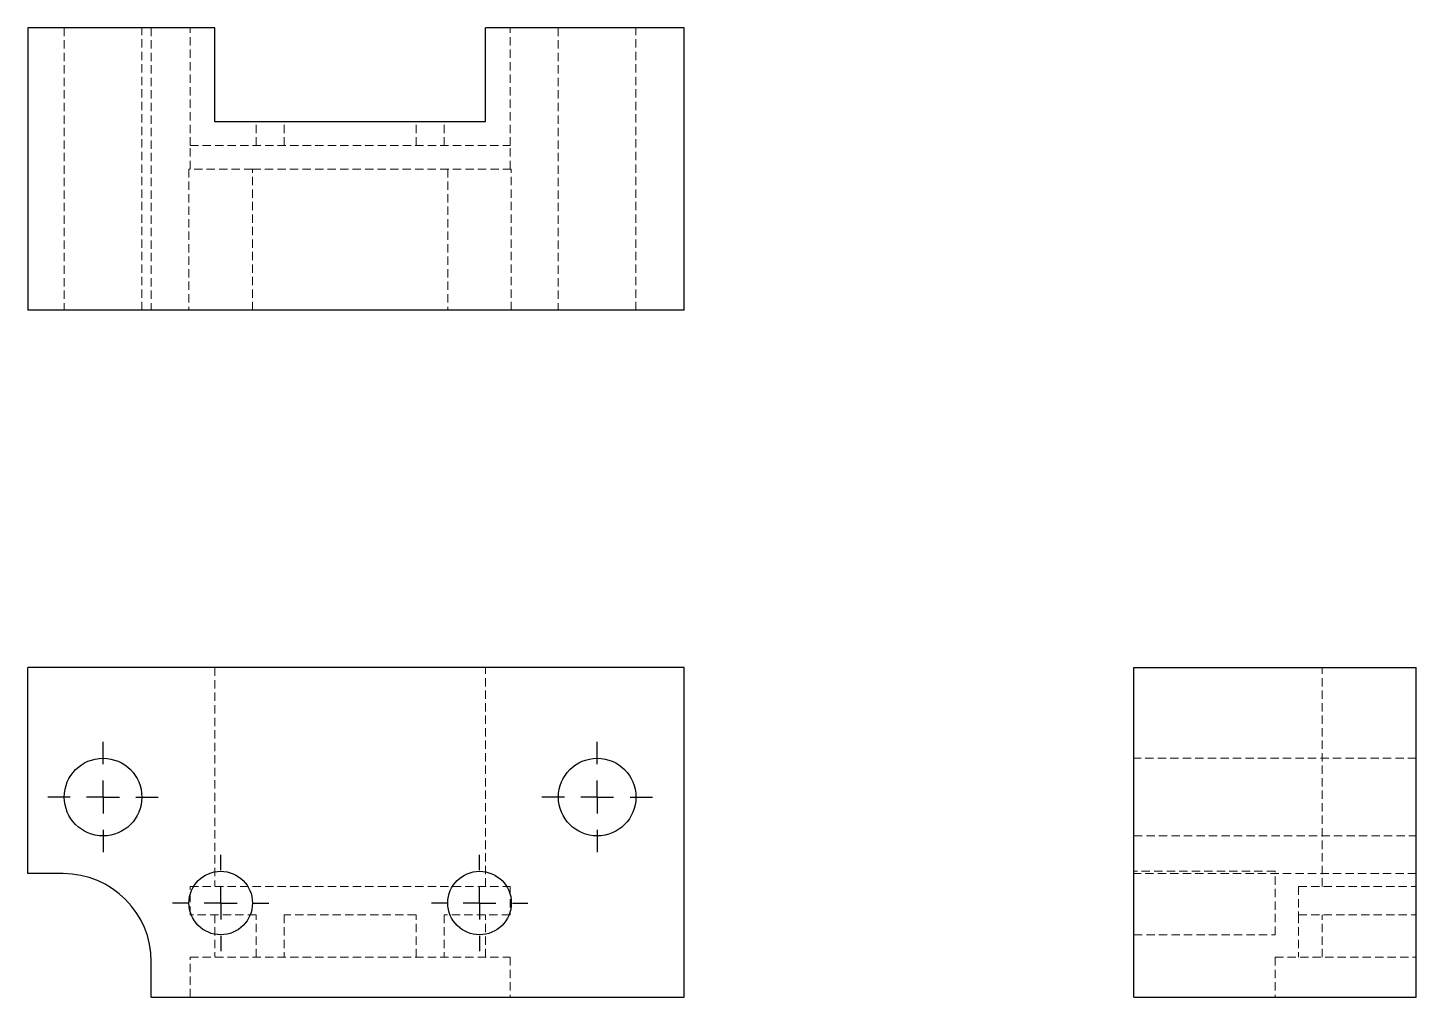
# Model space of a CAD drawing. Header units: millimetres. Extents: x 33 to 245, y 32 to 180.
import ezdxf

# ---------------------------------------------------------------- set-up
doc = ezdxf.new("R2010")
doc.units = ezdxf.units.MM
doc.linetypes.add('HIDDEN', pattern=[1.905, 1.27, -0.635])
doc.layers.add('10', color=7, linetype='Continuous')

# ---------------------------------------------------------------- blocks, each defined once
blk = doc.blocks.new('SW_CENTERMARKSYMBOL_0')
at = {"layer": '10', "color": 0}
for p, q in [((0, 5), (0, 8.41)), ((0, 0), (0, 2.5)), ((-5, 0), (-8.41, 0)), ((0, 0), (-2.5, 0)), ((0, 0), (0, -2.5)), ((0, 0), (2.5, 0)), ((5, 0), (8.41, 0)), ((0, -5), (0, -8.41))]:
    blk.add_line(p, q, dxfattribs=at)
blk = doc.blocks.new('SW_CENTERMARKSYMBOL_1')
at = {"layer": '10', "color": 0}
for p, q in [((0, 5), (0, 8.41)), ((0, 0), (0, 2.5)), ((-5, 0), (-8.41, 0)), ((0, 0), (-2.5, 0)), ((0, 0), (0, -2.5)), ((0, 0), (2.5, 0)), ((5, 0), (8.41, 0)), ((0, -5), (0, -8.41))]:
    blk.add_line(p, q, dxfattribs=at)
blk = doc.blocks.new('SW_CENTERMARKSYMBOL_2')
at = {"layer": '10', "color": 0}
for p, q in [((0, 5), (0, 7.34)), ((0, 0), (0, 2.5)), ((-5, 0), (-7.34, 0)), ((0, 0), (-2.5, 0)), ((0, 0), (0, -2.5)), ((0, 0), (2.5, 0)), ((5, 0), (7.34, 0)), ((0, -5), (0, -7.34))]:
    blk.add_line(p, q, dxfattribs=at)
blk = doc.blocks.new('SW_CENTERMARKSYMBOL_3')
at = {"layer": '10', "color": 0}
for p, q in [((0, 5), (0, 7.34)), ((0, 0), (0, 2.5)), ((-5, 0), (-7.34, 0)), ((0, 0), (-2.5, 0)), ((0, 0), (0, -2.5)), ((0, 0), (2.5, 0)), ((5, 0), (7.34, 0)), ((0, -5), (0, -7.34))]:
    blk.add_line(p, q, dxfattribs=at)

msp = doc.modelspace()

# ---------------------------------------------------------------- linework, layer by layer
at = {"color": 7, "linetype": 'Continuous', "lineweight": 25}
for p, q in [((33, 179.51), (33, 136.49)), ((61.49, 179.51), (33, 179.51)), ((61.49, 165.17), (61.49, 179.51)), ((133, 179.51), (102.71, 179.51)), ((102.71, 165.17), (102.71, 179.51)), ((133, 136.49), (133, 179.51)), ((102.71, 165.17), (61.49, 165.17)), ((133, 136.49), (33, 136.49)), ((133, 82.09), (33, 82.09)), ((33, 50.73), (33, 82.09)), ((133, 31.91), (133, 82.09)), ((201.49, 31.91), (201.49, 82.09)), ((201.49, 82.09), (244.51, 82.09)), ((244.51, 31.91), (244.51, 82.09)), ((38.38, 50.73), (33, 50.73)), ((51.82, 31.91), (51.82, 37.29)), ((51.82, 31.91), (133, 31.91)), ((201.49, 31.91), (244.51, 31.91))]:
    msp.add_line(p, q, dxfattribs=at)
at = {"color": 7, "linetype": 'HIDDEN', "lineweight": 18}
for p, q in [((38.56, 179.51), (38.56, 136.49)), ((50.38, 136.49), (50.38, 179.51)), ((51.82, 179.51), (51.82, 136.49)), ((57.73, 161.58), (57.73, 179.51)), ((106.48, 161.58), (106.48, 179.51)), ((113.82, 179.51), (113.82, 136.49)), ((125.65, 136.49), (125.65, 179.51)), ((67.77, 161.58), (67.77, 165.17)), ((72.07, 161.58), (72.07, 165.17)), ((92.14, 161.58), (92.14, 165.17)), ((96.44, 161.58), (96.44, 165.17)), ((57.73, 161.58), (106.48, 161.58)), ((57.73, 158), (57.73, 161.58)), ((106.48, 158), (106.48, 161.58)), ((67.23, 158), (57.55, 158)), ((57.55, 158), (57.55, 136.49)), ((67.23, 158), (96.98, 158)), ((67.23, 136.49), (67.23, 158)), ((106.66, 158), (96.98, 158)), ((96.98, 158), (96.98, 136.49)), ((106.66, 136.49), (106.66, 158)), ((61.49, 82.09), (61.49, 48.76)), ((102.71, 48.76), (102.71, 82.09)), ((230.17, 48.76), (230.17, 82.09)), ((244.51, 68.29), (201.49, 68.29)), ((201.49, 56.46), (244.51, 56.46)), ((223, 51.09), (201.49, 51.09)), ((223, 41.41), (223, 51.09)), ((57.73, 48.76), (106.48, 48.76)), ((57.73, 44.46), (57.73, 48.76)), ((106.48, 48.76), (106.48, 44.46)), ((244.51, 50.73), (201.49, 50.73)), ((226.58, 48.76), (244.51, 48.76)), ((226.58, 48.76), (226.58, 44.46)), ((67.77, 44.46), (57.73, 44.46)), ((61.49, 44.46), (61.49, 38)), ((67.77, 38), (67.77, 44.46)), ((92.14, 44.46), (72.07, 44.46)), ((72.07, 44.46), (72.07, 38)), ((92.14, 38), (92.14, 44.46)), ((106.48, 44.46), (96.44, 44.46)), ((96.44, 44.46), (96.44, 38)), ((102.71, 38), (102.71, 44.46)), ((226.58, 44.46), (244.51, 44.46)), ((226.58, 44.46), (226.58, 38)), ((230.17, 38), (230.17, 44.46)), ((201.49, 41.41), (223, 41.41)), ((57.73, 38), (106.48, 38)), ((57.73, 31.91), (57.73, 38)), ((106.48, 38), (106.48, 31.91)), ((223, 38), (244.51, 38)), ((223, 38), (223, 31.91))]:
    msp.add_line(p, q, dxfattribs=at)
at = {"color": 7, "linetype": 'Continuous', "lineweight": 25}
for centre, radius in [((44.47, 62.38), 5.91), ((119.74, 62.38), 5.91), ((62.39, 46.25), 4.84), ((101.82, 46.25), 4.84)]:
    msp.add_circle(centre, radius, dxfattribs=at)
msp.add_arc((38.38, 37.29), 13.44, 0, 90, dxfattribs=at)

# ---------------------------------------------------------------- block references
at = {"layer": '10'}
for name, p in [('SW_CENTERMARKSYMBOL_1', (44.47, 62.38)), ('SW_CENTERMARKSYMBOL_0', (119.74, 62.38)), ('SW_CENTERMARKSYMBOL_3', (62.39, 46.25)), ('SW_CENTERMARKSYMBOL_2', (101.82, 46.25))]:
    msp.add_blockref(name, p, dxfattribs=at)

doc.saveas('drawing.dxf')
